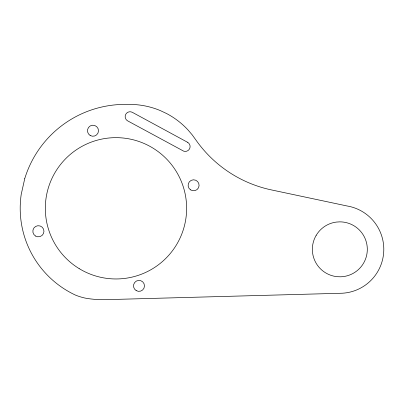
<?xml version="1.0" encoding="UTF-8"?>
<svg xmlns="http://www.w3.org/2000/svg" width="404" height="404" viewBox="0 0 404 404"><rect width="100%" height="100%" fill="white"/><g stroke="black" fill="none" stroke-linecap="round" stroke-linejoin="round"><path stroke-width="0.61" d="M24.72 178.74L21.22 194.359A95.778 95.778 0 0 0 20.761 197.94L20.251 205.141A95.778 95.778 0 0 0 75.604 295.157A61.317 61.317 0 0 0 84.471 297.945L86.476 298.339A104.474 104.474 0 0 0 106.141 299.652L342.41 293.223A43.965 43.965 0 0 0 346.895 205.939L271.377 189.905A123.508 123.508 0 0 1 196.076 140.249L192.158 134.81L187.794 129.719A79.674 79.674 0 0 0 166.569 113.529L160.504 110.671A79.674 79.674 0 0 0 134.517 104.56A124.286 124.286 0 0 0 117.008 104.702A104.954 104.954 0 0 0 24.71 178.74M316.135 235.431L314.933 237.724A27.477 27.477 0 0 0 312.368 248.566L312.418 251.157A27.477 27.477 0 0 0 337.345 276.7L340.794 276.796A27.477 27.477 0 0 0 367.307 248.803A27.477 27.477 0 0 0 339.739 221.857L336.295 222.084A27.477 27.477 0 0 0 316.135 235.431M187.446 142.218L132.234 112.277A4.868 4.868 0 0 0 125.689 114.403A4.868 4.868 0 0 0 127.816 120.953L183.734 151.182A4.868 4.868 0 0 0 189.734 148.414A4.868 4.868 0 0 0 187.446 142.218M79.159 268.615A70.66 70.66 0 0 0 186.613 210.04A70.66 70.66 0 0 0 82.158 146.268A70.66 70.66 0 0 0 79.159 268.615M136.168 290.582A5.484 5.484 0 0 0 144.475 285.966A5.484 5.484 0 0 0 136.325 281.083A5.484 5.484 0 0 0 136.168 290.582M190.486 189.819A5.494 5.494 0 0 0 199.081 185.734A5.494 5.494 0 0 0 191.243 180.33A5.494 5.494 0 0 0 190.486 189.819M35.577 236.057A5.565 5.565 0 0 0 43.96 231.3A5.565 5.565 0 0 0 35.653 226.422A5.565 5.565 0 0 0 35.577 236.057M90.163 135.471A5.515 5.515 0 0 0 98.495 130.8A5.515 5.515 0 0 0 90.284 125.917A5.515 5.515 0 0 0 90.163 135.471"/></g></svg>
